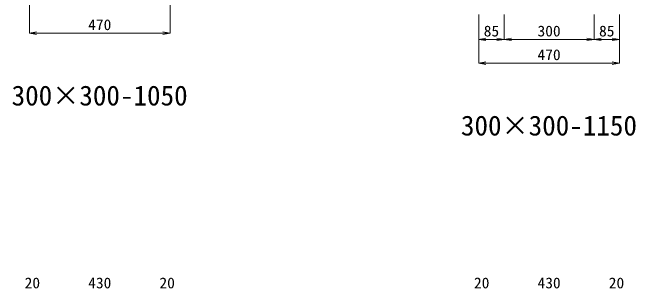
# Model space of a CAD drawing. Units: millimetres at full size. Extents: x -734 to 58102, y 49499 to 87169.
# Drawn here: x 10018 to 12098, y 64119 to 65039 of the extents above; entities that cross this region are included whole.
import ezdxf
from ezdxf.enums import TextEntityAlignment as Align

# ---------------------------------------------------------------- set-up
doc = ezdxf.new("R2010")
doc.units = ezdxf.units.MM
doc.header["$LTSCALE"] = 50
doc.linetypes.add('DASHED_SPACED', pattern=[12, 6, -6])
doc.layers.add('0_2', color=7, linetype='DASHED_SPACED', lineweight=9)
doc.layers.add('寸法線', color=7, linetype='Continuous', lineweight=13)
doc.styles.add('ＭＳ ゴシック', font='')
doc.styles.add('ＭＳ 明朝', font='')
doc.styles.get('ＭＳ ゴシック').set_extended_font_data('MS Gothic')
doc.styles.get('ＭＳ 明朝').set_extended_font_data('MS Mincho')

# ---------------------------------------------------------------- blocks, each defined once
blk = doc.blocks.new('open_arrow')
at = {"color": 0, "linetype": 'Continuous', "lineweight": -2}
blk.add_lwpolyline([(7.5, 1.25), (0, 0), (7.5, -1.25)], dxfattribs=at)

msp = doc.modelspace()

# ---------------------------------------------------------------- linework, layer by layer
at = {"layer": '寸法線'}
for p, q in [((10074.5, 65132.63), (10074.5, 64970.06)), ((10544.5, 65132.63), (10544.5, 64970.06)), ((11574.5, 65032.63), (11574.5, 64870.06)), ((11574.5, 65032.63), (11574.5, 64949.11)), ((11659.5, 65032.63), (11659.5, 64949.11)), ((11659.5, 65032.63), (11659.5, 64949.11)), ((11959.5, 65032.63), (11959.5, 64949.11)), ((11959.5, 65032.63), (11959.5, 64949.11)), ((12044.5, 65032.63), (12044.5, 64870.06)), ((12044.5, 65032.63), (12044.5, 64949.11)), ((10074.5, 64970.06), (10544.5, 64970.06)), ((11574.5, 64949.11), (11659.5, 64949.11)), ((11659.5, 64949.11), (11959.5, 64949.11)), ((11959.5, 64949.11), (12044.5, 64949.11)), ((11574.5, 64870.06), (12044.5, 64870.06))]:
    msp.add_line(p, q, dxfattribs=at)

# ---------------------------------------------------------------- block references
at = {"layer": '寸法線', "xscale": 3.2, "yscale": 3.2}
for p in [(10074.5, 64970.06), (11574.5, 64949.11), (11659.5, 64949.11), (11959.5, 64949.11), (11574.5, 64870.06)]:
    msp.add_blockref('open_arrow', p, dxfattribs=at)
at = {"layer": '寸法線', "xscale": 3.2, "yscale": 3.2, "rotation": 180}
for p in [(10544.5, 64970.06), (11659.5, 64949.11), (11959.5, 64949.11), (12044.5, 64949.11), (12044.5, 64870.06)]:
    msp.add_blockref('open_arrow', p, dxfattribs=at)

# ---------------------------------------------------------------- texts
at = {"layer": '0_2', "style": 'ＭＳ ゴシック'}
for s, p in [('300×300-1050', (10309.02, 64762.2)), ('300×300-1150', (11809.02, 64662.2))]:
    msp.add_text(s, height=66.46, dxfattribs=at).set_placement(p, align=Align.MIDDLE_CENTER)
at = {"layer": '寸法線', "style": 'ＭＳ 明朝', "width": 1.05}
for s, p in [('470', (10309.5, 64998.08)), ('85', (11617, 64977.13)), ('300', (11809.5, 64977.13)), ('85', (12002, 64977.13)), ('470', (11809.5, 64898.08)), ('20', (10084.5, 64137.84)), ('430', (10309.5, 64137.84)), ('20', (10534.5, 64137.84)), ('20', (11584.5, 64137.84)), ('430', (11809.5, 64137.84)), ('20', (12034.5, 64137.84))]:
    msp.add_text(s, height=36.03, dxfattribs=at).set_placement(p, align=Align.MIDDLE_CENTER)

doc.saveas('drawing.dxf')
